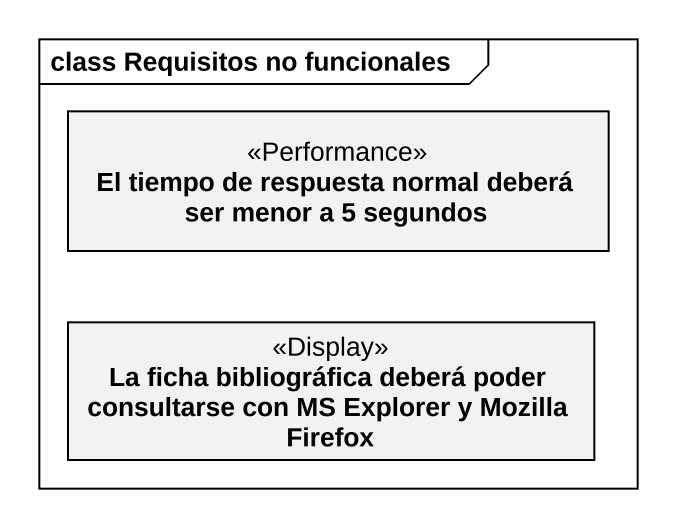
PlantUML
@startuml
mainframe class Requisitos no funcionales
hide circle
hide empty members
class "El tiempo de respuesta normal deberá ser menor a 5 segundos" as El_tiempo_de_respuesta <<Performance>>
class "La ficha bibliográfica deberá poder consultarse con MS Explorer y Mozilla Firefox" as La_ficha_bibliográfica <<Display>>
@enduml
